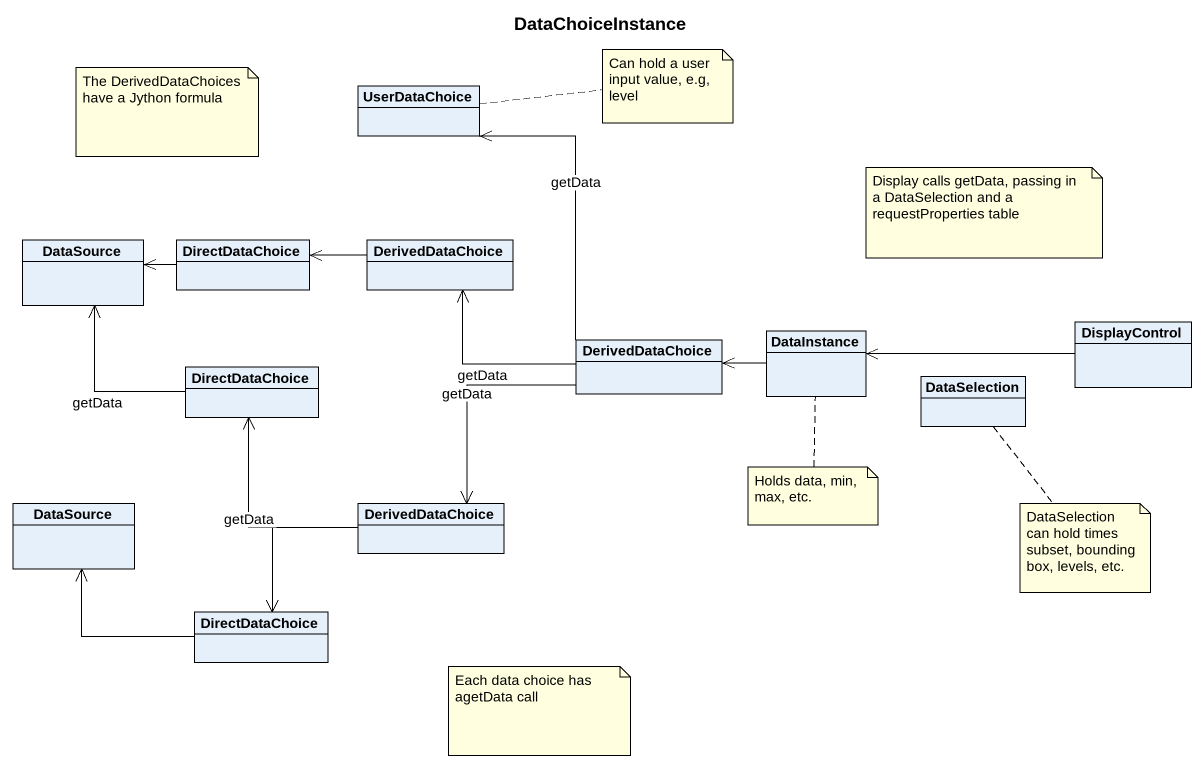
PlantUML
@startuml
title DataChoiceInstance
hide circle
hide empty members
class UserDataChoice
class DataSource
class DirectDataChoice
class DerivedDataChoice
class "DerivedDataChoice" as DerivedDataChoice_2
class DataInstance
class DisplayControl
class "DirectDataChoice" as DirectDataChoice_2
class DataSelection
class "DataSource" as DataSource_2
class "DerivedDataChoice" as DerivedDataChoice_3
class "DirectDataChoice" as DirectDataChoice_3
DirectDataChoice -left-> DataSource
DerivedDataChoice -left-> DirectDataChoice
DerivedDataChoice_2 -up-> UserDataChoice : getData
DerivedDataChoice_2 -left-> DerivedDataChoice : getData
DerivedDataChoice_2 --> DerivedDataChoice_3 : getData
DataInstance -left-> DerivedDataChoice_2
DisplayControl -left-> DataInstance
DirectDataChoice_2 -up-> DataSource : getData
DerivedDataChoice_3 -up-> DirectDataChoice_2 : getData
DerivedDataChoice_3 --> DirectDataChoice_3
DirectDataChoice_3 -left-> DataSource_2
note right of UserDataChoice : Can hold a user input value, e.g, level
note as N2
  The DerivedDataChoices have a Jython formula
end note
note as N3
  Display calls getData, passing in a DataSelection and a requestProperties table
end note
note bottom of DataInstance : Holds data, min, max, etc.
note bottom of DataSelection : DataSelection can hold times subset, bounding box, levels, etc.
note as N6
  Each data choice has agetData call
end note
@enduml
